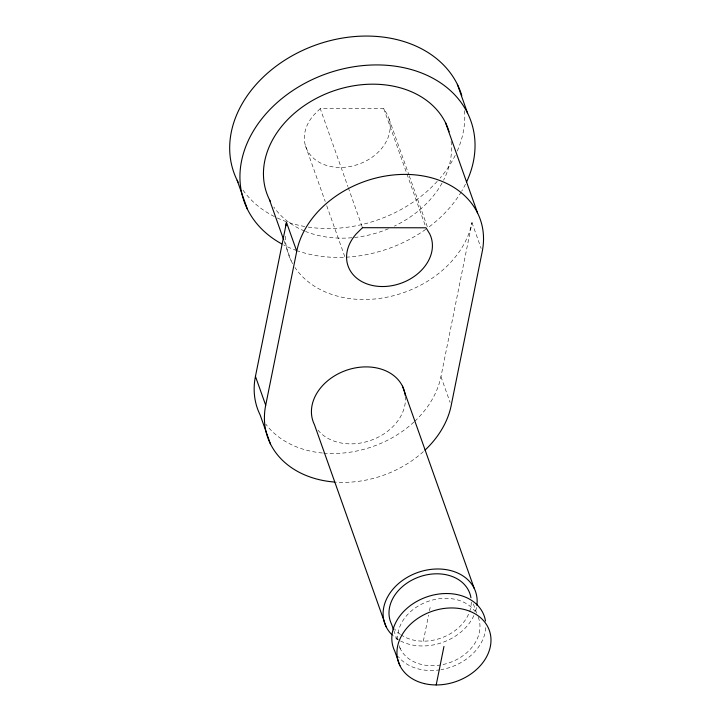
<?xml version="1.0" encoding="UTF-8"?>
<svg xmlns="http://www.w3.org/2000/svg" width="721" height="721" viewBox="0 0 721 721"><rect width="100%" height="100%" fill="white"/><g stroke="black" fill="none" stroke-linecap="round" stroke-linejoin="round"><path stroke-width="0.54" stroke-dasharray="3.6 2.7" d="M414.755 421.271A96.244 74.227 -19.5 0 0 440.946 376.65L471.994 222.654A96.244 74.227 -19.5 0 1 392.999 295.826A96.244 74.227 -19.5 0 1 294.961 267.473M423.344 641.158L428.598 615.085M429.473 610.732L430.131 607.479M320.241 108.601L314.131 114.675A43.927 33.878 -19.5 0 0 340.159 167.443A43.927 33.878 -19.5 0 0 387.447 114.783L383.779 108.7L320.241 108.601L347.91 186.595M471.994 222.654L481.141 248.43M389.061 118.902L408.879 174.761M409.258 175.816L427.571 227.457M383.779 108.7L406.59 172.986M406.959 174.04L425.66 226.736M440.946 376.65L450.093 402.426M348.279 187.649L362.113 226.637M473.382 603.973L476.653 613.183M305.425 145.687L325.243 201.547M326.73 205.764L345.053 257.397M284.038 240.796L291.167 260.894M393.774 630.406L397.397 640.627M399.218 645.737L400.299 648.81M478.23 617.158A42.106 32.472 -19.5 0 1 442.784 664.573M440.639 664.978A42.106 32.472 -19.5 0 1 399.074 645.872M397.776 639.617A42.106 32.472 -19.5 0 1 427.625 601.539A42.106 32.472 -19.5 0 1 475.166 611.552M471.273 602.044A42.106 32.472 -19.5 0 1 446.011 636.012A42.106 32.472 -19.5 0 1 401.3 635.039M400.452 634.462A42.106 32.472 -19.5 0 1 394.459 628.802M485.801 627.621A48.118 37.113 -19.5 0 1 441.126 669.647M440.008 669.827A48.118 37.113 -19.5 0 1 398.334 656.714M405.355 396.559A48.118 37.113 -19.5 0 1 372.324 439.81A48.118 37.113 -19.5 0 1 317.934 430.086M476.509 607.542A48.118 37.113 -19.5 0 1 475.445 611.561M473.877 615.554A48.118 37.113 -19.5 0 1 400.227 640.78M398.38 639.734A48.118 37.113 -19.5 0 1 391.854 634.651M423.389 451.634A96.244 74.227 -19.5 0 1 336.049 482.16M413.953 422.019A96.244 74.227 -19.5 0 1 323.531 453.112M322.395 453.013A96.244 74.227 -19.5 0 1 265.824 424.164M292.672 263.751A96.244 74.227 -19.5 0 1 285.219 235.767M451.094 141.37A96.244 74.227 -19.5 0 1 443.577 180.214M442.063 183.062A96.244 74.227 -19.5 0 1 394.369 226.115M388.421 228.764A96.244 74.227 -19.5 0 1 353.074 237.642M351.947 237.741A96.244 74.227 -19.5 0 1 305.569 231.45M304.541 231.026A96.244 74.227 -19.5 0 1 273.818 207.035M464.567 110.719A120.308 92.775 -19.5 0 1 457.15 151.266M455.23 155.357A120.308 92.775 -19.5 0 1 440.143 178.051M437.223 181.368A120.308 92.775 -19.5 0 1 305.83 226.7M304.767 226.511A120.308 92.775 -19.5 0 1 275.332 217.03M274.368 216.552A120.308 92.775 -19.5 0 1 242.166 188.911M465.478 184.225A120.308 92.775 -19.5 0 1 461.873 190.858M461.323 191.786A120.308 92.775 -19.5 0 1 428.472 227.358M425.741 229.341A120.308 92.775 -19.5 0 1 297.836 250.962M296.773 250.593A120.308 92.775 -19.5 0 1 283.659 244.933"/><path stroke-width="1.08" d="M270.357 443.766L260.119 414.89A96.244 74.227 -19.5 0 1 255.45 376.38L286.498 222.383L296.746 251.25L265.698 405.247A96.244 74.227 -19.5 0 0 334.914 482.079M436.196 684.95L443.956 646.449M457.348 84.321L467.596 113.188M445.569 122.786L477.572 213.01M402.48 386.195L474.175 588.282M269.402 199.546L283.659 239.742M237.137 180.277L247.384 209.144M393.414 629.379L391.593 624.269A42.106 32.472 -19.5 0 1 420.235 576.548A42.106 32.472 -19.5 0 1 470.939 597.763M386.095 626.666L314.401 424.57A48.118 37.113 -19.5 0 1 347.864 369.792A48.118 37.113 -19.5 0 1 405.247 395.487M399.921 665.645L394.793 651.207A48.118 37.113 -19.5 0 1 427.607 596.637A48.118 37.113 -19.5 0 1 485.494 621.051M255.45 376.38L265.698 405.247M391.854 634.651A48.118 37.113 -19.5 0 1 418.234 572.321A48.118 37.113 -19.5 0 1 476.878 605.316M424.993 450.147A96.244 74.227 -19.5 0 0 451.184 405.517L482.241 251.521A96.244 74.227 -19.5 0 0 405.013 174.392A96.244 74.227 -19.5 0 0 296.746 251.25M270.393 201.456A96.244 74.227 -19.5 0 1 329.091 92.549A96.244 74.227 -19.5 0 1 449.111 131.826M285.913 225.718A96.244 74.227 -19.5 0 1 286.498 222.383M238.137 182.224A120.308 92.775 -19.5 0 1 312.049 46.405A120.308 92.775 -19.5 0 1 461.782 95.623M281.74 243.905A120.308 92.775 -19.5 0 1 260.137 120.966A120.308 92.775 -19.5 0 1 412.763 69.973A120.308 92.775 -19.5 0 1 466.46 182.197M362.492 227.692L356.372 233.766A43.927 33.878 -19.5 0 0 382.409 286.534A43.927 33.878 -19.5 0 0 429.698 233.874L426.03 227.791L362.492 227.692M424.462 683.616A48.118 37.113 -19.5 0 0 490.767 636.553A48.118 37.113 -19.5 0 0 416.657 619.177A48.118 37.113 -19.5 0 0 424.462 683.616"/></g></svg>
